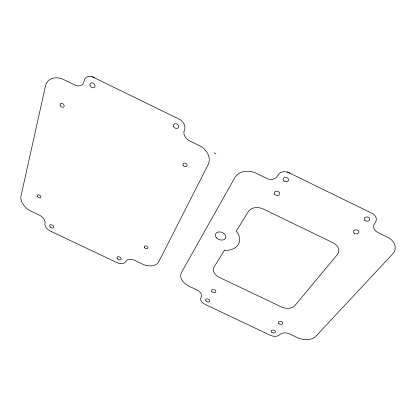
<?xml version="1.0" encoding="UTF-8"?>
<svg xmlns="http://www.w3.org/2000/svg" width="416" height="416" viewBox="0 0 416 416"><rect width="100%" height="100%" fill="white"/><g stroke="black" fill="none" stroke-linecap="round" stroke-linejoin="round"><path stroke-width="0.62" d="M91.91 76.591L94.604 77.906M287.357 171.974L289.968 173.248M214.162 152.828L215.93 153.691M92.617 76.934L179.104 119.142A9.261 7.462 30.9 0 1 184.408 130.13A9.22 7.462 28.3 0 0 189.602 140.878L200.528 146.198A16.635 13.099 26.4 0 1 208.151 164.642L158.798 261.695A14.066 9.37 25.3 0 1 143.442 264.55L134.472 260.291A7.394 4.805 25.8 0 0 125.757 261.524A7.415 4.81 26.9 0 1 117.172 262.73L50.393 231.093A7.561 4.794 31.8 0 1 44.97 223.21A7.602 4.784 32.7 0 0 39.447 215.186L30.321 210.85A14.55 9.313 33.9 0 1 20.961 196.149L45.542 85.706A17.534 12.839 41.7 0 1 62.514 79.03L73.674 84.458A8.554 6.443 42.8 0 0 84.037 81.214A8.507 6.505 41.7 0 1 92.284 76.799M288.038 172.307L371.8 213.184A9.412 6.999 4.9 0 1 374.946 222.986A9.469 6.932 3.7 0 0 378.03 232.58L388.617 237.734A17.082 12.184 5.1 0 1 392.512 254.145L315.765 336.336A14.17 8.949 13.1 0 1 298.371 338.094L289.624 333.944A7.415 4.612 14.3 0 0 279.838 334.599A7.4 4.638 15.2 0 1 270.202 335.244L205.088 304.392A7.353 4.748 19.8 0 1 201.084 297.248A7.353 4.763 20.9 0 0 197.007 289.978L188.115 285.756A14.004 9.303 21.2 0 1 181.47 272.475L234.837 177.601A16.572 12.964 18.1 0 1 254.868 172.64L265.678 177.902A8.107 6.479 15.6 0 0 277.706 175.599A8.143 6.474 13.4 0 1 287.711 172.177M224.453 250.245L214.048 267.067A10.358 7.056 19.1 0 0 219.513 277.462L281.159 306.842A10.431 6.9 14.1 0 0 294.85 305.63L337.345 254.576A11.627 8.346 9.8 0 0 332.883 242.705L263.385 209.066A11.471 8.601 16.6 0 0 248.368 211.578L236.241 231.187L238.124 233.792A18.21 13.078 19.9 0 1 227.828 250.271L224.453 250.245M89.96 85.342A2.881 2.205 41.5 0 0 94.333 87.485A2.881 2.205 41.5 0 0 93.111 83.117A2.881 2.205 41.5 0 0 89.96 85.342M50.071 226.808A2.267 1.44 31.8 0 0 53.638 227.661A2.267 1.44 31.8 0 0 51.522 224.78A2.267 1.44 31.8 0 0 50.071 226.808M117.239 258.606A2.226 1.44 26.9 0 0 120.853 259.61A2.226 1.44 26.9 0 0 119.101 256.818A2.226 1.44 26.9 0 0 117.239 258.606M173.716 126.667A2.777 2.236 30.9 0 0 178.282 127.79A2.777 2.236 30.9 0 0 176.332 123.776A2.777 2.236 30.9 0 0 173.716 126.667M60.164 105.316A2.314 1.68 40.5 0 0 63.669 107.016A2.314 1.68 40.5 0 0 62.572 103.605A2.314 1.68 40.5 0 0 60.164 105.316M37.632 196.638A1.981 1.284 34.1 0 0 40.726 197.465A1.981 1.284 34.1 0 0 38.974 194.86A1.981 1.284 34.1 0 0 37.632 196.638M144.622 247.712A1.914 1.29 25.6 0 0 147.753 248.238A1.914 1.29 25.6 0 0 145.943 245.882A1.914 1.29 25.6 0 0 144.622 247.712M183.092 165.256A2.205 1.711 26.7 0 0 186.732 166.182A2.205 1.711 26.7 0 0 185.208 163.108A2.205 1.711 26.7 0 0 183.092 165.256M364.874 220.438A2.824 2.101 4.9 0 0 369.616 219.752A2.824 2.101 4.9 0 0 366.236 216.996A2.824 2.101 4.9 0 0 364.874 220.438M271.898 332.348A2.22 1.394 15.2 0 0 275.449 332.108A2.22 1.394 15.2 0 0 272.6 330.044A2.22 1.394 15.2 0 0 271.898 332.348M206.076 301.018A2.205 1.425 19.8 0 0 209.7 301.262A2.205 1.425 19.8 0 0 207.288 298.849A2.205 1.425 19.8 0 0 206.076 301.018M284.06 181.074A2.761 2.189 13.4 0 0 288.553 180.242A2.761 2.189 13.4 0 0 285.012 177.398A2.761 2.189 13.4 0 0 284.06 181.074M274.747 194.314A2.694 2.096 14.6 0 0 279.349 194.516A2.694 2.096 14.6 0 0 276.775 191.209A2.694 2.096 14.6 0 0 274.747 194.314M354.286 233.184A2.751 2.018 6.5 0 0 358.888 232.554A2.751 2.018 6.5 0 0 355.566 229.876A2.751 2.018 6.5 0 0 354.286 233.184M211.973 291.71A2.246 1.477 19.6 0 0 215.701 292.063A2.246 1.477 19.6 0 0 213.392 289.536A2.246 1.477 19.6 0 0 211.973 291.71M279.042 323.747A2.262 1.44 14.6 0 0 282.688 323.476A2.262 1.44 14.6 0 0 279.796 321.36A2.262 1.44 14.6 0 0 279.042 323.747M216.398 237.744A5.439 3.91 20.1 0 0 225.472 238.368A5.439 3.91 20.1 0 0 219.944 231.904A5.439 3.91 20.1 0 0 216.398 237.744"/></g></svg>
